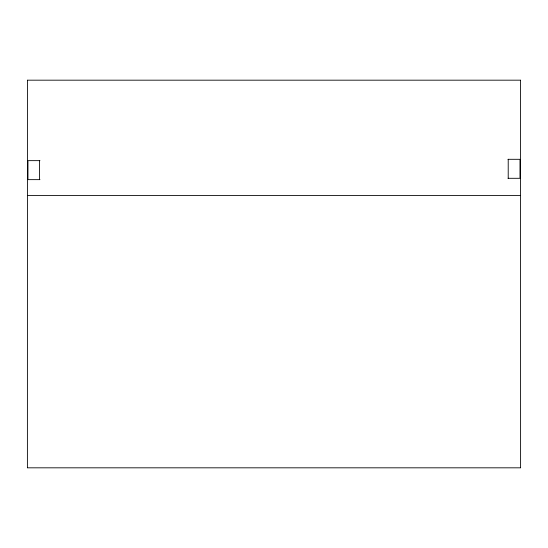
<?xml version="1.0" encoding="UTF-8"?>
<svg xmlns="http://www.w3.org/2000/svg" width="548" height="548" viewBox="0 0 548 548"><rect width="100%" height="100%" fill="white"/><g stroke="black" fill="none" stroke-linecap="round" stroke-linejoin="round"><path stroke-width="0.82" d="M27.4 467.821L27.427 80.179M27.551 80.179L520.449 80.179M508.017 159.304L519.99 159.304L519.99 178.299L508.017 178.299M39.949 160.646L27.962 160.646L27.962 179.641L39.949 179.641M27.551 195.417L520.449 195.417M27.633 467.821L520.367 467.821M520.573 80.179L520.6 467.821M508.215 159.304L508.215 178.299M39.572 160.646L39.572 179.641"/></g></svg>
